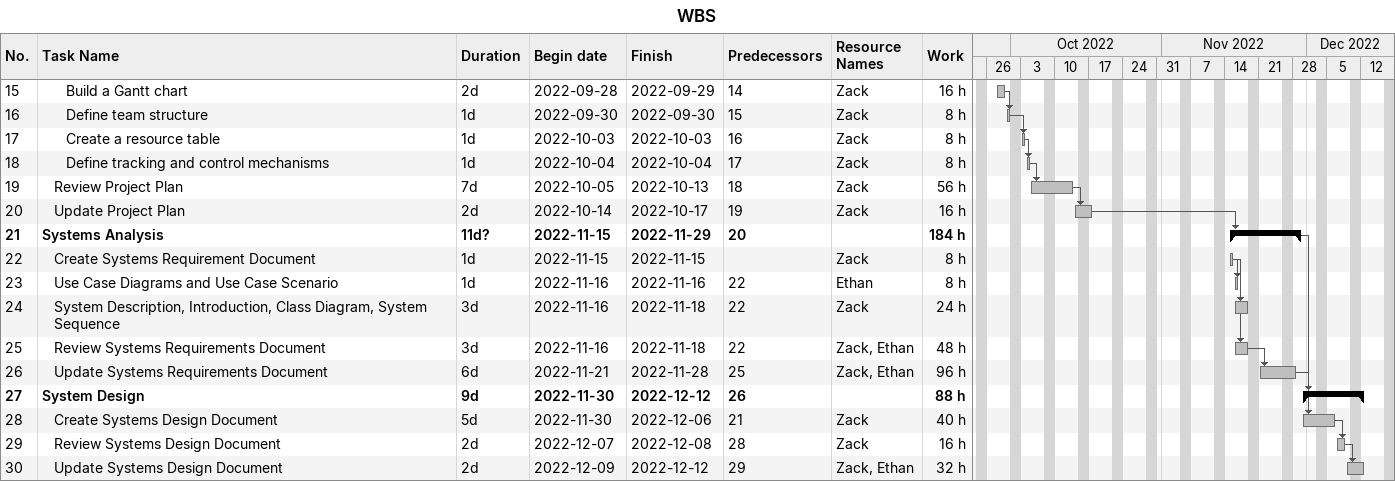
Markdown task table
WBS

| ID | Level | Task | Duration | Start | Finish | Predecessors | Resources | Work (h) |
|---|---|---|---|---|---|---|---|---|
| 15 | 3 | Build a Gantt chart | 2d | 2022-09-28 | 2022-09-29 | 14 | Zack | 16 |
| 16 | 3 | Define team structure | 1d | 2022-09-30 | 2022-09-30 | 15 | Zack | 8 |
| 17 | 3 | Create a resource table | 1d | 2022-10-03 | 2022-10-03 | 16 | Zack | 8 |
| 18 | 3 | Define tracking and control mechanisms | 1d | 2022-10-04 | 2022-10-04 | 17 | Zack | 8 |
| 19 | 2 | Review Project Plan | 7d | 2022-10-05 | 2022-10-13 | 18 | Zack | 56 |
| 20 | 2 | Update Project Plan | 2d | 2022-10-14 | 2022-10-17 | 19 | Zack | 16 |
| 21 | 1 | **Systems Analysis** | 11d? | 2022-11-15 | 2022-11-29 | 20 |  | 184 |
| 22 | 2 | Create Systems Requirement Document | 1d | 2022-11-15 | 2022-11-15 |  | Zack | 8 |
| 23 | 2 | Use Case Diagrams and Use Case Scenario | 1d | 2022-11-16 | 2022-11-16 | 22 | Ethan | 8 |
| 24 | 2 | System Description, Introduction, Class Diagram, System Sequence | 3d | 2022-11-16 | 2022-11-18 | 22 | Zack | 24 |
| 25 | 2 | Review Systems Requirements Document | 3d | 2022-11-16 | 2022-11-18 | 22 | Zack, Ethan | 48 |
| 26 | 2 | Update Systems Requirements Document | 6d | 2022-11-21 | 2022-11-28 | 25 | Zack, Ethan | 96 |
| 27 | 1 | **System Design** | 9d | 2022-11-30 | 2022-12-12 | 26 |  | 88 |
| 28 | 2 | Create Systems Design Document | 5d | 2022-11-30 | 2022-12-06 | 21 | Zack | 40 |
| 29 | 2 | Review Systems Design Document | 2d | 2022-12-07 | 2022-12-08 | 28 | Zack | 16 |
| 30 | 2 | Update Systems Design Document | 2d | 2022-12-09 | 2022-12-12 | 29 | Zack, Ethan | 32 |
